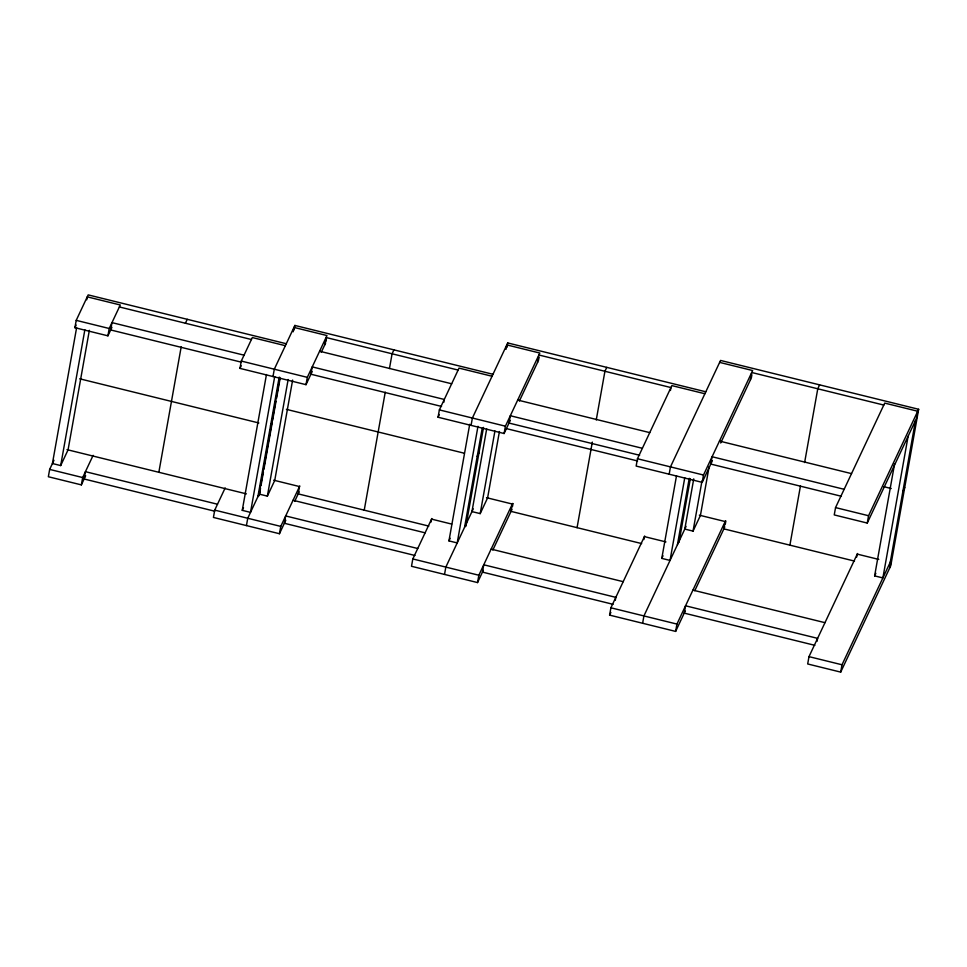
<?xml version="1.0" encoding="UTF-8"?>
<svg xmlns="http://www.w3.org/2000/svg" width="967" height="967" viewBox="0 0 967 967"><rect width="100%" height="100%" fill="white"/><g stroke="black" fill="none" stroke-linecap="round" stroke-linejoin="round"><path stroke-width="1.45" d="M53.959 460.268L49.655 469.406L48.35 476.743L81.361 484.878L85.664 475.74M111.918 327.342L107.917 335.827L74.906 327.692L76.212 320.355L88.19 294.887L286.28 343.732M76.611 327.716L52.423 463.531L60.679 465.574L68.053 449.897L89.351 330.315M86.752 299.782L87.272 296.857L120.283 304.992L109.223 328.502L107.917 335.827M60.679 465.574L84.866 329.759M81.361 484.878L82.666 477.553L93.122 455.348M158.854 472.234L181.192 346.839M225.178 487.912L214.734 510.117L213.429 517.442L279.451 533.724L285.797 520.246M312.148 371.618L306.007 384.673L239.973 368.391L241.279 361.066L252.339 337.556L285.362 345.69M274.701 376.562L250.513 512.377L242.258 510.346L266.457 374.531M246.44 525.589L247.745 518.252L259.797 492.638M272.996 376.538L274.302 369.201L294.887 325.444L492.977 374.289M257.887 496.7L279.185 377.13M279.886 377.468L259.12 494.089L267.363 496.131L274.737 480.454L292.626 380.067M259.216 495.684L260.522 488.311M261.054 485.361L263.411 472.089M263.943 469.14L272.09 423.401M272.609 420.452L276.03 401.269M276.562 398.319L279.971 379.137M293.182 331.802L293.968 327.414L326.979 335.549L307.313 377.348L306.007 384.673M294.101 329.88L294.887 325.444M267.363 496.131L288.142 379.499M279.451 533.724L280.756 526.399L299.794 485.942M324.755 344.832L326.06 337.507L458.116 370.071M325.939 341.411L326.459 338.486M364.233 510.165L385.253 392.143M389.459 368.536L392.082 353.789L393.932 349.873M431.85 518.505L412.812 558.95L411.507 566.287L477.541 582.569L483.282 570.373M510.238 420.452L504.097 433.518L438.063 417.236L439.369 409.899L459.035 368.113L492.046 376.248M443.768 402.393L444.288 399.456L312.232 366.892L310.927 374.229L441.532 406.43M431.04 522.047L431.56 519.122L451.662 524.078M477.976 426.314L457.198 542.934L448.954 540.891L469.72 424.271M444.53 574.422L445.835 567.097L473.238 508.86M471.074 425.371L472.38 418.046L507.723 342.947L705.813 391.792M464.583 527.257L482.195 428.345M465.901 526.241L483.512 427.402M486.679 428.913L471.956 511.591L480.2 513.622L487.586 497.945L499.419 431.524M506.019 349.305L506.805 344.905L539.816 353.04L505.403 426.181L504.097 433.518M506.938 347.371L507.723 342.947M480.2 513.622L494.935 430.956M477.541 582.569L478.846 575.232L512.631 503.444M537.592 362.335L538.897 354.998L670.953 387.562L670.433 390.499M512.486 506.49L513.006 503.565M538.51 360.377L539.03 357.439M577.069 527.668L592.312 442.1M596.252 419.968L604.919 371.28L606.768 367.363M685.204 611.047L675.631 631.403L609.597 615.121L610.902 607.796L644.687 536.008M704.895 393.75L671.872 385.603L637.458 458.745L636.153 466.07L702.187 482.352L712.401 460.643M615.302 600.277L615.822 597.352L483.766 564.788L482.46 572.113L613.066 604.315M643.877 539.55L644.397 536.612L665.937 541.919M642.62 623.268L643.925 615.931L686.062 526.374M669.164 474.217L670.469 466.88L720.56 360.437L918.65 409.283L890.788 565.659L840.698 672.113L807.687 663.966L808.992 656.641L857.524 553.511M684.769 477.758L670.034 560.425L661.791 558.394L676.513 475.728M677.42 544.759L689.253 478.327M679.003 542.269L690.305 478.834M693.738 478.895L684.793 529.082L693.049 531.113L700.422 515.447L709.101 466.735M693.049 531.113L701.982 480.925M675.631 631.403L676.936 624.078L725.468 520.947M702.187 482.352L703.492 475.027L752.652 370.542L719.641 362.395M750.428 379.826L751.734 372.5L883.79 405.064M725.323 523.993L725.842 521.056M751.347 377.867L751.867 374.942M789.906 545.158L800.422 486.147M804.617 462.54L817.768 388.782L819.605 384.866M835.548 507.59L834.243 514.915L867.254 523.062L916.426 418.566L917.731 411.241L884.708 403.106L835.548 507.59L868.559 515.725L918.65 409.283M817.079 641.278L817.598 638.353L685.543 605.789L684.237 613.126L814.843 645.327M856.714 557.04L857.233 554.115L878.773 559.422M840.698 672.113L842.003 664.776L891.175 560.292L889.87 567.617M867.254 523.062L868.559 515.725M908.122 436.202L882.883 577.928L874.627 575.885L894.608 463.689M890.256 562.25L915.495 420.536M74.906 327.692L76.127 325.081M185.398 323.232L187.235 319.315M239.973 368.391L241.206 365.78M270.506 425.843L272.356 421.926M242.258 510.346L243.491 507.723M321.237 352.314L325.674 342.874M294.681 501.365L299.117 491.925M438.063 417.236L439.332 414.541M477.202 456.4L479.04 452.483M448.954 540.891L450.175 538.281M519.388 401.003L537.87 361.731M492.832 550.054L511.954 509.428M609.597 615.121L610.878 612.413M661.791 558.394L663.011 555.783M720.705 443.007L750.706 379.233M694.789 590.692L724.791 526.918M902.876 491.393L904.725 487.477M874.627 575.885L875.848 573.274M719.472 441.073L851.528 473.625M883.947 486.727L891.223 488.516M319.606 351.226L451.662 383.778M517.696 400.06L649.751 432.624M119.364 306.95L251.42 339.514M844.155 489.302L712.087 456.738L710.781 464.075L841.399 496.276M642.378 448.301L510.322 415.737L509.005 423.062L639.622 455.264M244.047 355.179L111.991 322.627L110.685 329.952L241.291 362.154M76.212 320.355L109.223 328.502M241.279 361.066L307.313 377.348M439.369 409.899L505.403 426.181M637.458 458.745L703.492 475.027M506.515 428.647L637.604 460.969M286.389 409.355L464.087 453.172M699.346 515.181L725.177 521.551L723.872 528.876L854.502 561.09M79.705 378.798L258.854 422.966M486.51 497.679L512.341 504.049L511.035 511.386L641.665 543.587M273.661 480.188L299.504 486.558L298.199 493.883L428.816 526.096M692.916 590.124L824.972 622.675M293.049 500.277L425.105 532.829M491.139 549.111L623.195 581.675M66.977 449.631L246.404 493.871M417.732 548.507L285.676 515.943L284.371 523.28L414.976 555.481M217.49 504.23L85.434 471.678L84.129 479.003L214.734 511.205M49.655 469.406L82.666 477.553M214.734 510.117L280.756 526.399M412.812 558.95L478.846 575.232M610.902 607.796L676.936 624.078M808.992 656.641L842.003 664.776"/></g></svg>
